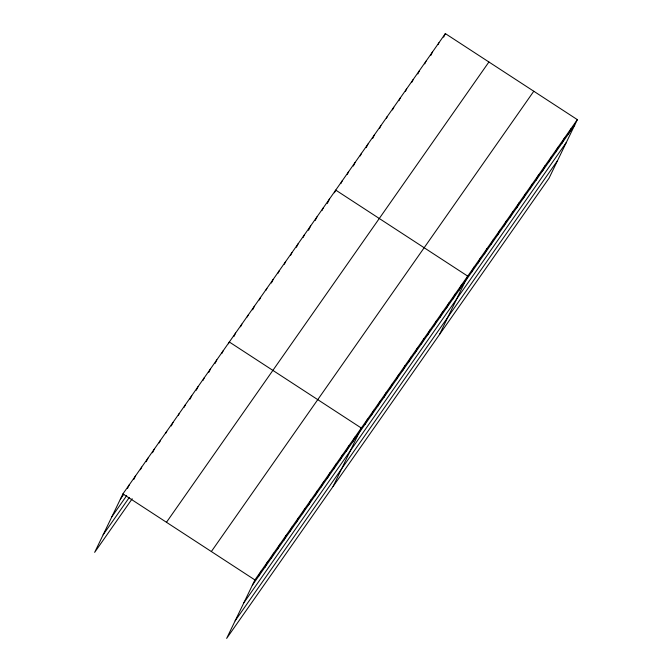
<?xml version="1.0" encoding="UTF-8"?>
<svg xmlns="http://www.w3.org/2000/svg" width="672" height="672" viewBox="0 0 672 672"><rect width="100%" height="100%" fill="white"/><g stroke="black" fill="none" stroke-linecap="round" stroke-linejoin="round"><path stroke-width="1.01" d="M577.349 119.633L254.906 579.936L226.649 638.4L549.083 178.105L577.349 119.633L445.351 33.6L122.917 493.895L94.651 552.367L132.208 498.75M127.462 488.51L129.175 484.966M133.72 479.573L135.433 476.028M140.406 469.753L141.691 467.09M146.236 461.706L147.949 458.153M152.494 452.768L154.216 449.224M159.188 442.949L160.474 440.286M165.875 433.129L166.732 431.348M171.276 425.964L172.99 422.419M178.391 415.254L179.248 413.482M184.22 407.207L185.506 404.544M190.05 399.16L191.764 395.606M196.308 390.222L198.022 386.677M202.994 380.402L204.288 377.74M208.824 372.355L210.546 368.802M215.09 363.418L216.804 359.873M221.777 353.598L223.062 350.935M228.463 343.77L229.32 341.998L361.318 428.039L333.052 486.503M233.864 336.613L235.578 333.06M240.551 326.794L241.836 324.131M247.237 316.966L248.094 315.193M252.638 309.809L254.36 306.256M259.333 299.989L260.618 297.326M266.02 290.161L266.876 288.389M271.421 283.004L273.134 279.451M278.107 273.176L279.392 270.514M284.365 264.247L285.65 261.584M290.623 255.31L291.908 252.647M296.453 247.262L298.175 243.709M303.139 237.443L304.433 234.78M308.54 230.278L310.691 225.842M315.235 220.458L316.949 216.905M321.922 210.63L323.207 207.976M327.323 203.473L329.465 199.038M334.438 192.763L335.723 190.1L467.72 276.133L439.454 334.606M340.889 183.557L342.174 180.894M347.34 174.35L348.625 171.688M353.354 166.034L355.068 162.481M360.234 155.938L361.519 153.275M366.257 147.622L367.97 144.068M372.7 138.415L374.422 134.862M379.579 128.318L380.864 125.656M386.459 118.23L387.316 116.458M392.473 109.906L393.767 107.251M398.924 100.708L400.21 98.045M405.376 91.501L406.661 88.838M411.827 82.295L413.112 79.632M417.841 73.97L419.555 70.426M424.721 63.882L426.006 61.219M430.744 55.558L432.457 52.013M438.043 44.579L438.908 42.806M443.638 37.153L445.351 33.6M258.594 576.324L261.173 570.998M264.852 567.386L267.431 562.061M271.11 558.449L273.689 553.132M277.376 549.52L279.947 544.194M283.634 540.582L286.205 535.256M289.892 531.644L292.463 526.319M296.15 522.707L298.721 517.39M302.408 513.778L304.979 508.452M308.666 504.84L311.245 499.514M314.924 495.902L317.503 490.585M321.182 486.973L323.761 481.648M327.449 478.036L330.019 472.71M333.707 469.098L336.277 463.772M339.965 460.16L342.535 454.843M346.223 451.231L348.793 445.906M352.481 442.294L355.051 436.968M364.997 424.427L367.576 419.101M371.263 415.489L373.834 410.164M377.521 406.552L380.092 401.226M383.779 397.614L386.35 392.297M390.037 388.685L392.608 383.359M396.295 379.747L398.866 374.422M402.553 370.81L405.132 365.492M408.811 361.88L411.39 356.555M415.069 352.943L417.648 347.617M421.336 344.005L423.906 338.68M427.594 335.068L430.164 329.75M433.852 326.138L436.422 320.813M440.11 317.201L442.68 311.875M446.368 308.263L448.938 302.946M452.626 299.334L455.204 294.008M458.884 290.396L461.462 285.071M471.593 272.252L474.163 266.935M478.044 263.046L480.614 257.729M484.495 253.84L487.066 248.522M490.938 244.633L493.517 239.316M497.389 235.427L499.96 230.11M503.84 226.229L506.411 220.903M510.283 217.022L512.862 211.697M516.734 207.816L519.305 202.49M523.186 198.61L525.756 193.284M529.628 189.403L532.207 184.078M536.08 180.197L538.658 174.871M542.531 170.99L545.101 165.665M548.982 161.784L551.552 156.458M555.425 152.578L558.004 147.252M561.876 143.371L564.446 138.046M568.327 134.165L570.898 128.839M120.347 499.22L123.757 494.348M111.863 516.76L126.664 495.642M103.127 534.828L129.301 497.465M166.471 522.287L488.914 61.992M211.352 551.544L533.786 91.241M252.336 585.253L574.77 124.958M243.86 602.792L566.294 142.498M235.124 620.861L557.558 160.566M122.917 493.895L254.906 579.936"/></g></svg>
